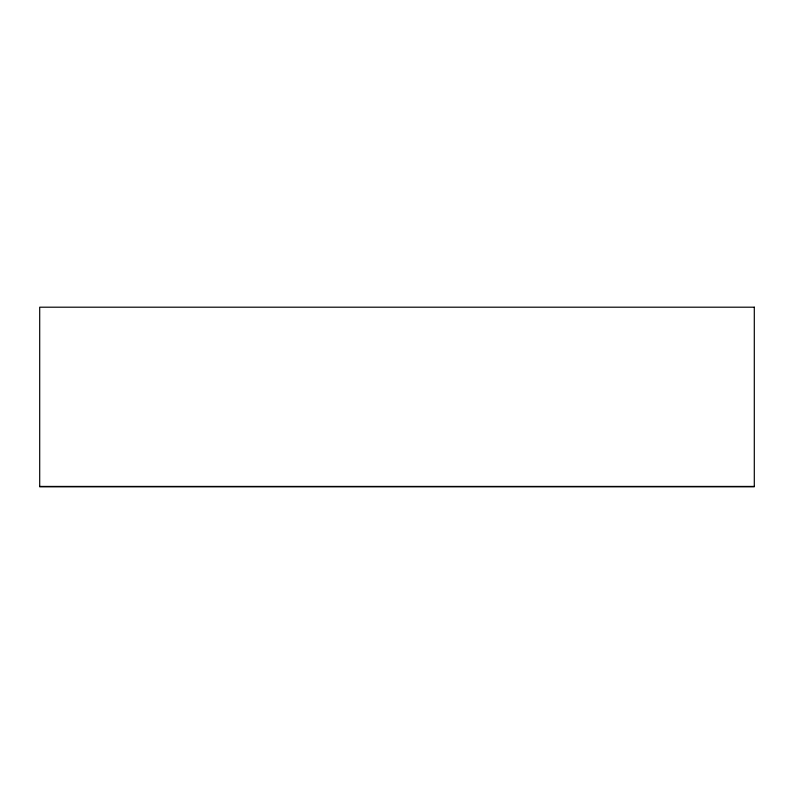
<?xml version="1.0" encoding="UTF-8"?>
<svg xmlns="http://www.w3.org/2000/svg" width="794" height="794" viewBox="0 0 794 794"><rect width="100%" height="100%" fill="white"/><g stroke="black" fill="none" stroke-linecap="round" stroke-linejoin="round"><path stroke-width="1.19" d="M39.7 486.434L754.3 486.434M754.3 307.199L39.7 307.199L39.7 486.801L754.3 486.791L754.3 307.199"/></g></svg>
